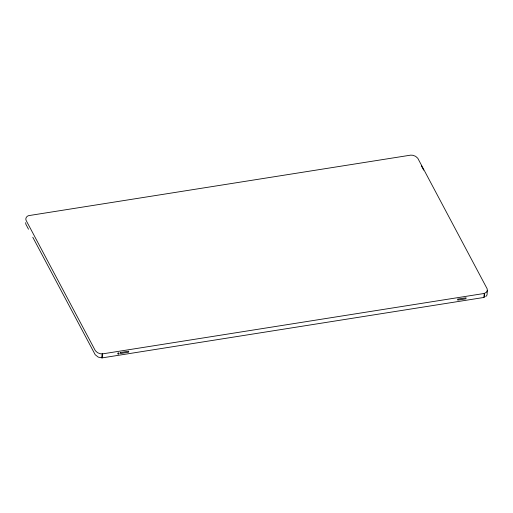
<?xml version="1.0" encoding="UTF-8"?>
<svg xmlns="http://www.w3.org/2000/svg" width="513" height="513" viewBox="0 0 513 513"><rect width="100%" height="100%" fill="white"/><g stroke="black" fill="none" stroke-linecap="round" stroke-linejoin="round"><path stroke-width="0.77" d="M25.65 222.648L25.881 224.264L28.516 229.221M487.35 290.352L487.119 288.736L417.8 158.28L415.633 156.33L412.914 155.285L410.753 155.131L28.69 215.627C26.708 216.108 25.182 218.307 26.06 220.289L95.38 350.751L97.547 352.7L100.266 353.739L102.427 353.899L484.253 293.455L486.484 292.205L487.35 290.352L487.023 294.994L485.747 296.661M32.774 237.237L95.2 354.72L98.227 357.112L101.991 357.888L102.17 353.919M101.991 357.888L102.427 353.899M102.247 357.869L484.073 297.425L484.253 293.455M484.49 293.398L484.073 297.425M421.43 165.917L423.667 170.13M120.51 352.521L120.465 353.502L128.667 352.2L128.712 351.219L120.51 352.521M457.833 299.111L457.788 300.105L465.99 298.803L466.035 297.809L457.833 299.111M118.214 354.034A0.731 0.558 -28 0 0 119.099 353.175A0.731 0.558 -28 0 0 117.945 353.098A0.731 0.558 -28 0 0 118.214 354.034"/></g></svg>
